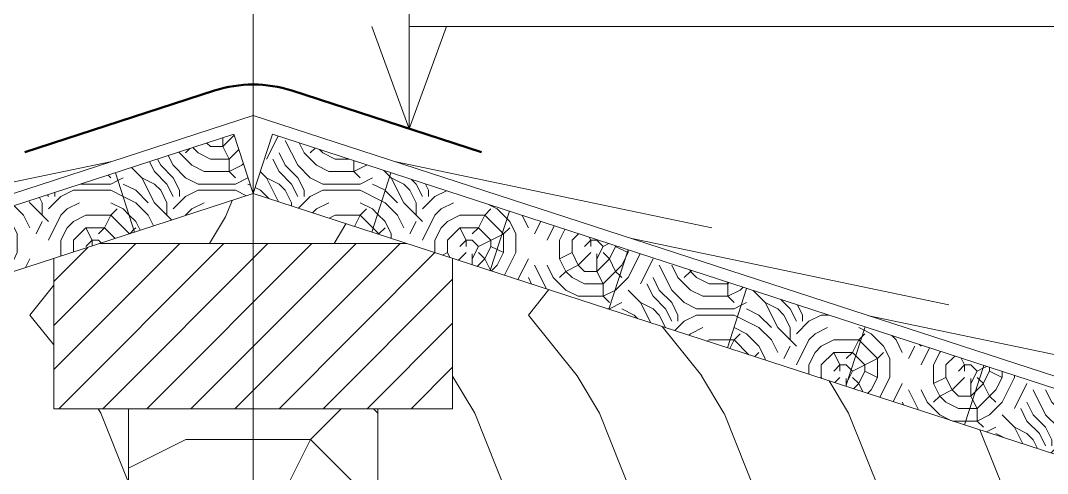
# Model space of a CAD drawing. Header units: millimetres. Extents: x 130034 to 172034, y -1330 to 28370.
# Drawn here: x 152963 to 157083, y 21865 to 23681 of the extents above; entities that cross this region are included whole.
import ezdxf

# ---------------------------------------------------------------- set-up
doc = ezdxf.new("R2010")
doc.units = ezdxf.units.MM
doc.linetypes.add('CONTINOUS', pattern=[0])
doc.linetypes.add('ГОСТ 2.303 6', pattern=[12, 8, -1.5, 1, -1.5])
doc.layers.add('Оси', color=3, linetype='Continuous')
for name, color, linetype, lineweight in [('Узел', 7, 'Continuous', 20), ('Флажки', 7, 'Continuous', 20), ('Штриховка узла', 7, 'Continuous', 20)]:
    doc.layers.add(name, color=color, linetype=linetype, lineweight=lineweight)
pattern_1 = [(0, (175, 0), (500, 500), [150, -350]), (0, (175, 25), (500, 500), [150, -350]), (0, (200, 75), (500, 500), [100, -400]), (0, (225, 125), (500, 500), [75, -425]), (0, (225, 175), (500, 500), [50, -450]), (0, (250, 300), (500, 500), [25, -475]), (0, (225, 350), (500, 500), [75, -425]), (0, (225, 400), (500, 500), [100, -400]), (90, (50, 400), (-500, 500), [50, -450]), (90, (100, 475), (-500, 500), [25, -475]), (90, (125, 225), (-500, 500), [75, -425]), (90, (175, 250), (-500, 500), [50, -450]), (90, (250, 275), (-500, 500), [25, -475]), (90, (275, 175), (-500, 500), [70, -430]), (90, (300, 75), (-500, 500), [50, -450]), (90, (350, 275), (-500, 500), [25, -475]), (90, (400, 250), (-500, 500), [75, -425]), (90, (450, 250), (-500, 500), [75, -425]), (45, (275, 175), (0, 500), [70.71, -636.3968]), (45, (75, 425), (0, 500), [70.71, -636.3968]), (45, (175, 300), (0, 500), [70.71, -636.3968]), (45, (200, 200), (0, 500), [70.71, -636.3968]), (45, (350, 100), (0, 500), [70.71, -636.3968]), (45, (300, 125), (0, 500), [106.066, -601.0408]), (45, (150, 350), (0, 500), [35.355, -671.7518]), (45, (125, 400), (0, 500), [35.355, -671.7518]), (45, (325, 400), (0, 500), [35.355, -671.7518]), (45, (125, 150), (0, 500), [35.355, -671.7518]), (45, (400, 325), (0, 500), [35.355, -671.7518]), (45, (225, 275), (0, 500), [35.355, -671.7518]), (45, (275, 325), (0, 500), [35.355, -671.7518]), (135, (325, 225), (-500, 4e-14), [35.355, -671.7518]), (135, (325, 50), (-500, 4e-14), [35.355, -671.7518]), (135, (225, 175), (-500, 4e-14), [35.355, -671.7518]), (135, (300, 275), (-500, 4e-14), [35.355, -671.7518]), (135, (175, 150), (-500, 4e-14), [35.355, -671.7518]), (135, (375, 150), (-500, 4e-14), [35.355, -671.7518]), (135, (25, 0), (-500, 4e-14), [35.355, -671.7518]), (135, (50, 25), (-500, 4e-14), [70.71, -636.3968]), (135, (75, 50), (-500, 4e-14), [70.71, -636.3968]), (135, (125, 50), (-500, 4e-14), [70.71, -636.3968]), (135, (150, 100), (-500, 4e-14), [70.71, -636.3968]), (135, (350, 300), (-500, 4e-14), [70.71, -636.3968]), (135, (450, 50), (-500, 4e-14), [70.71, -636.3968]), (135, (475, 450), (-500, 4e-14), [70.71, -636.3968]), (135, (475, 400), (-500, 4e-14), [70.71, -636.3968]), (135, (425, 375), (-500, 4e-14), [70.71, -636.3968]), (135, (75, 375), (-500, 4e-14), [106.066, -601.0408]), (135, (400, 325), (-500, 4e-14), [106.066, -601.0408]), (26.56505, (125, 475), (500, 2e-07), [55.9, -1062.134]), (26.56505, (125, 225), (500, 2e-07), [55.9, -1062.134]), (26.56505, (175, 375), (500, 2e-07), [55.9, -1062.134]), (26.56505, (325, 25), (500, 2e-07), [55.9, -1062.134]), (26.56505, (300, 75), (500, 2e-07), [55.9, -1062.134]), (26.56505, (150, 175), (500, 2e-07), [55.9, -1062.134]), (26.56505, (150, 425), (500, 2e-07), [55.9, -1062.134]), (26.56505, (300, 275), (500, 2e-07), [111.8, -1006.234]), (63.43495, (300, 350), (3e-08, 500), [55.9, -1062.134]), (63.43495, (375, 200), (3e-08, 500), [55.9, -1062.134]), (63.43495, (125, 300), (3e-08, 500), [55.9, -1062.134]), (63.43495, (25, 325), (3e-08, 500), [55.9, -1062.134]), (63.43495, (325, 225), (3e-08, 500), [55.9, -1062.134]), (63.43495, (275, 225), (3e-08, 500), [55.9, -1062.134]), (63.43495, (75, 300), (3e-08, 500), [111.8, -1006.234]), (63.43495, (450, 125), (3e-08, 500), [111.8, -1006.234]), (63.43495, (400, 150), (3e-08, 500), [111.8, -1006.234]), (116.56505, (0, 75), (-2e-07, 500), [55.9, -1062.134]), (116.56505, (0, 350), (-2e-07, 500), [55.9, -1062.134]), (116.56505, (100, 0), (-2e-07, 500), [55.9, -1062.134]), (116.56505, (50, 450), (-2e-07, 500), [55.9, -1062.134]), (116.56505, (100, 150), (-2e-07, 500), [55.9, -1062.134]), (116.56505, (200, 200), (-2e-07, 500), [55.9, -1062.134]), (116.56505, (250, 300), (-2e-07, 500), [55.9, -1062.134]), (116.56505, (25, 100), (-2e-07, 500), [55.9, -1062.134]), (116.56505, (150, 175), (-2e-07, 500), [55.9, -1062.134]), (116.56505, (300, 125), (-2e-07, 500), [55.9, -1062.134]), (116.56505, (350, 175), (-2e-07, 500), [55.9, -1062.134]), (116.56505, (450, 325), (-2e-07, 500), [55.9, -1062.134]), (116.56505, (75, 475), (-2e-07, 500), [55.9, -1062.134]), (116.56505, (0, 450), (-2e-07, 500), [111.8, -1006.234]), (116.56505, (75, 100), (-2e-07, 500), [111.8, -1006.234]), (153.43495, (0, 25), (-500, 2e-07), [55.9, -1062.134]), (153.43495, (425, 0), (-500, 2e-07), [55.9, -1062.134]), (153.43495, (400, 250), (-500, 2e-07), [55.9, -1062.134]), (153.43495, (200, 75), (-500, 2e-07), [55.9, -1062.134]), (153.43495, (175, 25), (-500, 2e-07), [55.9, -1062.134]), (153.43495, (225, 125), (-500, 2e-07), [55.9, -1062.134]), (153.43495, (375, 425), (-500, 2e-07), [55.9, -1062.134]), (153.43495, (425, 450), (-500, 2e-07), [111.8, -1006.234])]

msp = doc.modelspace()

# ---------------------------------------------------------------- hatches: boundary and pattern name
at = {"layer": 'Узел', "ltscale": 100}
h = msp.add_hatch(dxfattribs=at)
h.set_pattern_fill('Металлы и твердые сплавы', color=256, scale=50, pattern_type=2)
h.set_pattern_definition([(45, (0, 0), (-88.38835, 88.38835), [])])
edge = h.paths.add_edge_path()
edge.add_line((153280.9, 22787.2), (153096.4, 22727.3))
edge.add_line((154512, 22787.2), (153280.9, 22787.2))
edge.add_line((154512, 22787.2), (154696.4, 22727.3))
edge.add_line((154696.4, 22727.3), (154696.4, 22124.8))
edge.add_line((154396.4, 22124.8), (154696.4, 22124.8))
edge.add_line((153396.4, 22124.8), (154396.4, 22124.8))
edge.add_line((153096.4, 22124.8), (153396.4, 22124.8))
edge.add_line((153096.4, 22727.3), (153096.4, 22124.8))
at = {"layer": 'Штриховка узла', "ltscale": 100}
h = msp.add_hatch(dxfattribs=at)
h.set_pattern_fill('Дерево и деревянные изделия', color=256, scale=5, pattern_type=2)
h.set_pattern_definition(pattern_1)
edge = h.paths.add_edge_path()
edge.add_line((153896.4, 22987.2), (153420.9, 22832.7))
edge.add_line((153420.9, 22832.7), (153343.6, 23070.5))
edge.add_line((153819.2, 23225), (153343.6, 23070.5))
edge.add_line((153896.4, 22987.2), (153819.2, 23225))
h = msp.add_hatch(dxfattribs=at)
h.set_pattern_fill('Дерево и деревянные изделия', color=256, scale=5, pattern_type=2)
h.set_pattern_definition(pattern_1)
h.paths.add_polyline_path([(153973.7, 23225), (154449.2, 23070.5), (154372, 22832.7), (153896.4, 22987.2)])
h = msp.add_hatch(dxfattribs=at)
h.set_pattern_fill('Дерево и деревянные изделия', color=256, scale=5, pattern_type=2)
h.set_pattern_definition(pattern_1)
edge = h.paths.add_edge_path()
edge.add_line((153420.9, 22832.7), (153343.6, 23070.5))
edge.add_line((153420.9, 22832.7), (152945.4, 22678.2))
edge.add_line((152945.4, 22678.2), (152868.1, 22916))
edge.add_line((153343.6, 23070.5), (152868.1, 22916))
h = msp.add_hatch(dxfattribs=at)
h.set_pattern_fill('Дерево и деревянные изделия', color=256, scale=5, pattern_type=2)
h.set_pattern_definition(pattern_1)
h.paths.add_polyline_path([(154449.2, 23070.5), (154924.7, 22916), (154847.5, 22678.2), (154696.4, 22727.3), (154512, 22787.2), (154372, 22832.7)])
h = msp.add_hatch(dxfattribs=at)
h.set_pattern_fill('Дерево вдоль волокон', color=256, scale=50, pattern_type=2)
h.set_pattern_definition([(51.3402, (0, 0), (-500.0001, 6e-06), [312.3475, -2889.215]), (59.0362, (195.1, 243.9), (500.0001, -0.0003), [174.113, -2741.365]), (68.1986, (284.7, 393.2), (500.0002, 0.0002), [404.66, -2287.92]), (78.6901, (435, 768.9), (500.0001, 0.0002), [258.053, -2291.455]), (90, (485.6, 1021.96), (-500, 3e-14), [456.0755, -2043.925]), (281.3099, (435, 1731.1), (500.0001, -0.0002), [258.053, -2291.455]), (291.8014, (284.7, 2106.8), (500.0002, -0.0002), [404.66, -2287.92]), (300.9638, (195.1, 2256.1), (500.0001, 0.0003), [174.113, -2741.365]), (308.6598, (0, 2500), (-500.0001, -6e-06), [312.3475, -2889.215])])
edge = h.paths.add_edge_path()
edge.add_line((153096.4, 22727.3), (153096.4, 22124.8))
edge.add_line((153096.4, 22124.8), (153396.4, 22124.8))
edge.add_line((153396.4, 21824.8), (153396.4, 22124.8))
edge.add_line((153396.4, 21824.8), (148959.5, 20383.1))
edge.add_line((148959.5, 20383.1), (148665.6, 21287.6))
edge.add_line((153096.4, 22727.3), (148665.6, 21287.6))
edge = h.paths.add_edge_path()
edge.add_line((154396.4, 22124.8), (154696.4, 22124.8))
edge.add_line((154696.4, 22727.3), (154696.4, 22124.8))
edge.add_line((154696.4, 22727.3), (159127.2, 21287.6))
edge.add_line((158833.4, 20383.1), (159127.2, 21287.6))
edge.add_line((154396.4, 21824.8), (158833.4, 20383.1))
edge.add_line((154396.4, 22124.8), (154396.4, 21824.8))
edge = h.paths.add_edge_path()
edge.add_line((154512, 22787.2), (153896.4, 22787.2))
edge.add_line((153896.4, 22987.2), (153896.4, 22787.2))
edge.add_line((153896.4, 22987.2), (154512, 22787.2))
edge = h.paths.add_edge_path()
edge.add_line((153896.4, 22787.2), (153280.9, 22787.2))
edge.add_line((153896.4, 22987.2), (153280.9, 22787.2))
edge.add_line((153896.4, 22987.2), (153896.4, 22787.2))
h = msp.add_hatch(dxfattribs=at)
h.set_pattern_fill('Дерево и деревянные изделия', color=256, scale=5, pattern_type=2)
h.set_pattern_definition(pattern_1)
h.paths.add_polyline_path([(155323, 22523.7), (154847.5, 22678.2), (154924.7, 22916), (155400.3, 22761.5)])
h = msp.add_hatch(dxfattribs=at)
h.set_pattern_fill('Дерево и деревянные изделия', color=256, scale=5, pattern_type=2)
h.set_pattern_definition(pattern_1)
h.paths.add_polyline_path([(155875.8, 22607), (155798.5, 22369.2), (155323, 22523.7), (155400.3, 22761.5)])
h = msp.add_hatch(dxfattribs=at)
h.set_pattern_fill('Дерево и деревянные изделия', color=256, scale=5, pattern_type=2)
h.set_pattern_definition(pattern_1)
h.paths.add_polyline_path([(155798.5, 22369.2), (155875.8, 22607), (156351.3, 22452.5), (156274.1, 22214.7)])
h = msp.add_hatch(dxfattribs=at)
h.set_pattern_fill('Дерево и деревянные изделия', color=256, scale=5, pattern_type=2)
h.set_pattern_definition(pattern_1)
h.paths.add_polyline_path([(156274.1, 22214.7), (156351.3, 22452.5), (156826.9, 22298), (156749.6, 22060.2)])
h = msp.add_hatch(dxfattribs=at)
h.set_pattern_fill('Дерево и деревянные изделия', color=256, scale=5, pattern_type=2)
h.set_pattern_definition(pattern_1)
h.paths.add_polyline_path([(156749.6, 22060.2), (156826.9, 22298), (157302.4, 22143.4), (157225.1, 21905.7)])
h = msp.add_hatch(dxfattribs=at)
h.set_pattern_fill('Дерево и деревянные изделия', color=256, scale=25, pattern_type=2)
h.set_pattern_definition([(0, (875, 0), (2500, 2500), [750, -1750]), (0, (875, 125), (2500, 2500), [750, -1750]), (0, (1000, 375), (2500, 2500), [500, -2000]), (0, (1125, 625), (2500, 2500), [375, -2125]), (0, (1125, 875), (2500, 2500), [250, -2250]), (0, (1250, 1500), (2500, 2500), [125, -2375]), (0, (1125, 1750), (2500, 2500), [375, -2125]), (0, (1125, 2000), (2500, 2500), [500, -2000]), (90, (250, 2000), (-2500, 2500), [250, -2250]), (90, (500, 2375), (-2500, 2500), [125, -2375]), (90, (625, 1125), (-2500, 2500), [375, -2125]), (90, (875, 1250), (-2500, 2500), [250, -2250]), (90, (1250, 1375), (-2500, 2500), [125, -2375]), (90, (1375, 875), (-2500, 2500), [350, -2150]), (90, (1500, 375), (-2500, 2500), [250, -2250]), (90, (1750, 1375), (-2500, 2500), [125, -2375]), (90, (2000, 1250), (-2500, 2500), [375, -2125]), (90, (2250, 1250), (-2500, 2500), [375, -2125]), (45, (1375, 875), (0, 2500), [353.55, -3181.984]), (45, (375, 2125), (0, 2500), [353.55, -3181.984]), (45, (875, 1500), (0, 2500), [353.55, -3181.984]), (45, (1000, 1000), (0, 2500), [353.55, -3181.984]), (45, (1750, 500), (0, 2500), [353.55, -3181.984]), (45, (1500, 625), (0, 2500), [530.33, -3005.204]), (45, (750, 1750), (0, 2500), [176.775, -3358.76]), (45, (625, 2000), (0, 2500), [176.775, -3358.76]), (45, (1625, 2000), (0, 2500), [176.775, -3358.76]), (45, (625, 750), (0, 2500), [176.775, -3358.76]), (45, (2000, 1625), (0, 2500), [176.775, -3358.76]), (45, (1125, 1375), (0, 2500), [176.775, -3358.76]), (45, (1375, 1625), (0, 2500), [176.775, -3358.76]), (135, (1625, 1125), (-2500, 2e-13), [176.775, -3358.76]), (135, (1625, 250), (-2500, 2e-13), [176.775, -3358.76]), (135, (1125, 875), (-2500, 2e-13), [176.775, -3358.76]), (135, (1500, 1375), (-2500, 2e-13), [176.775, -3358.76]), (135, (875, 750), (-2500, 2e-13), [176.775, -3358.76]), (135, (1875, 750), (-2500, 2e-13), [176.775, -3358.76]), (135, (125, 0), (-2500, 2e-13), [176.775, -3358.76]), (135, (250, 125), (-2500, 2e-13), [353.55, -3181.984]), (135, (375, 250), (-2500, 2e-13), [353.55, -3181.984]), (135, (625, 250), (-2500, 2e-13), [353.55, -3181.984]), (135, (750, 500), (-2500, 2e-13), [353.55, -3181.984]), (135, (1750, 1500), (-2500, 2e-13), [353.55, -3181.984]), (135, (2250, 250), (-2500, 2e-13), [353.55, -3181.984]), (135, (2375, 2250), (-2500, 2e-13), [353.55, -3181.984]), (135, (2375, 2000), (-2500, 2e-13), [353.55, -3181.984]), (135, (2125, 1875), (-2500, 2e-13), [353.55, -3181.984]), (135, (375, 1875), (-2500, 2e-13), [530.33, -3005.204]), (135, (2000, 1625), (-2500, 2e-13), [530.33, -3005.204]), (26.56505, (625, 2375), (2500, 1e-06), [279.5, -5310.67]), (26.56505, (625, 1125), (2500, 1e-06), [279.5, -5310.67]), (26.56505, (875, 1875), (2500, 1e-06), [279.5, -5310.67]), (26.56505, (1625, 125), (2500, 1e-06), [279.5, -5310.67]), (26.56505, (1500, 375), (2500, 1e-06), [279.5, -5310.67]), (26.56505, (750, 875), (2500, 1e-06), [279.5, -5310.67]), (26.56505, (750, 2125), (2500, 1e-06), [279.5, -5310.67]), (26.56505, (1500, 1375), (2500, 1e-06), [559, -5031.17]), (63.43495, (1500, 1750), (1e-07, 2500), [279.5, -5310.67]), (63.43495, (1875, 1000), (1e-07, 2500), [279.5, -5310.67]), (63.43495, (625, 1500), (1e-07, 2500), [279.5, -5310.67]), (63.43495, (125, 1625), (1e-07, 2500), [279.5, -5310.67]), (63.43495, (1625, 1125), (1e-07, 2500), [279.5, -5310.67]), (63.43495, (1375, 1125), (1e-07, 2500), [279.5, -5310.67]), (63.43495, (375, 1500), (1e-07, 2500), [559, -5031.17]), (63.43495, (2250, 625), (1e-07, 2500), [559, -5031.17]), (63.43495, (2000, 750), (1e-07, 2500), [559, -5031.17]), (116.56505, (0, 375), (-1e-06, 2500), [279.5, -5310.67]), (116.56505, (0, 1750), (-1e-06, 2500), [279.5, -5310.67]), (116.56505, (500, 0), (-1e-06, 2500), [279.5, -5310.67]), (116.56505, (250, 2250), (-1e-06, 2500), [279.5, -5310.67]), (116.56505, (500, 750), (-1e-06, 2500), [279.5, -5310.67]), (116.56505, (1000, 1000), (-1e-06, 2500), [279.5, -5310.67]), (116.56505, (1250, 1500), (-1e-06, 2500), [279.5, -5310.67]), (116.56505, (125, 500), (-1e-06, 2500), [279.5, -5310.67]), (116.56505, (750, 875), (-1e-06, 2500), [279.5, -5310.67]), (116.56505, (1500, 625), (-1e-06, 2500), [279.5, -5310.67]), (116.56505, (1750, 875), (-1e-06, 2500), [279.5, -5310.67]), (116.56505, (2250, 1625), (-1e-06, 2500), [279.5, -5310.67]), (116.56505, (375, 2375), (-1e-06, 2500), [279.5, -5310.67]), (116.56505, (0, 2250), (-1e-06, 2500), [559, -5031.17]), (116.56505, (375, 500), (-1e-06, 2500), [559, -5031.17]), (153.43495, (0, 125), (-2500, 1e-06), [279.5, -5310.67]), (153.43495, (2125, 0), (-2500, 1e-06), [279.5, -5310.67]), (153.43495, (2000, 1250), (-2500, 1e-06), [279.5, -5310.67]), (153.43495, (1000, 375), (-2500, 1e-06), [279.5, -5310.67]), (153.43495, (875, 125), (-2500, 1e-06), [279.5, -5310.67]), (153.43495, (1125, 625), (-2500, 1e-06), [279.5, -5310.67]), (153.43495, (1875, 2125), (-2500, 1e-06), [279.5, -5310.67]), (153.43495, (2125, 2250), (-2500, 1e-06), [559, -5031.17])])
h.paths.add_polyline_path([(154396.4, 22124.8), (154396.4, 21124.8), (153396.4, 21124.8), (153396.4, 22124.8)])

# ---------------------------------------------------------------- linework, layer by layer
at = {"layer": 'Оси', "color": 3, "linetype": 'ГОСТ 2.303 6', "lineweight": 20, "ltscale": 0.2}
msp.add_line((153896.4, 15789.4), (153896.4, 24258.1), dxfattribs=at)
at = {"layer": 'Узел', "ltscale": 100}
for p, q in [((153896.4, 23300.1), (148573.7, 21570.6)), ((153896.4, 23300.1), (159219.2, 21570.6)), ((153819.2, 23225), (148588.4, 21525.4)), ((153896.4, 22987.2), (153819.2, 23225)), ((153896.4, 22987.2), (153973.7, 23225)), ((153973.7, 23225), (159204.5, 21525.4)), ((153329, 23115.7), (152056.4, 22850)), ((154463.9, 23115.7), (155736.5, 22850)), ((153420.9, 22832.7), (153343.6, 23070.5)), ((154372, 22832.7), (154449.2, 23070.5)), ((153896.4, 22987.2), (148665.6, 21287.6)), ((153896.4, 22987.2), (159127.2, 21287.6)), ((153896.4, 22987.2), (153896.4, 22787.2)), ((154847.5, 22678.2), (154924.7, 22916)), ((153896.4, 22787.2), (153280.9, 22787.2)), ((153896.4, 22787.2), (154512, 22787.2)), ((155415, 22806.7), (156687.5, 22541)), ((155323, 22523.7), (155400.3, 22761.5)), ((153096.4, 22727.3), (153096.4, 22124.8)), ((154696.4, 22727.3), (154696.4, 22124.8)), ((155798.5, 22369.2), (155875.8, 22607)), ((156366, 22497.7), (157638.6, 22232)), ((156274.1, 22214.7), (156351.3, 22452.5)), ((156749.6, 22060.2), (156826.9, 22298)), ((153096.4, 22124.8), (154696.4, 22124.8)), ((153396.4, 17124.8), (153396.4, 22124.8)), ((154396.4, 17124.8), (154396.4, 22124.8))]:
    msp.add_line(p, q, dxfattribs=at)
at = {"layer": 'Узел', "lineweight": 50, "ltscale": 100}
msp.add_lwpolyline([(154811.8, 23152.7), (154050.9, 23399.9, 0.158384), (153741.9, 23399.9), (152981.1, 23152.7)], format="xyb", dxfattribs=at)
at = {"layer": 'Узел', "ltscale": 100}
msp.add_lwpolyline([(153396.4, 22124.8), (154396.4, 22124.8), (154396.4, 21124.8), (153396.4, 21124.8)], close=True, dxfattribs=at)
at = {"layer": 'Флажки', "color": 7, "linetype": 'CONTINOUS', "lineweight": 20, "ltscale": 30}
for p, q in [((154522.3, 26156.1), (154522.3, 23246.7)), ((154522.3, 23657.1), (161202, 23657.1))]:
    msp.add_line(p, q, dxfattribs=at)
msp.add_lwpolyline([(154372.9, 23657.1), (154522.3, 23246.7), (154671.7, 23657.1)], dxfattribs=at)

doc.saveas('drawing.dxf')
